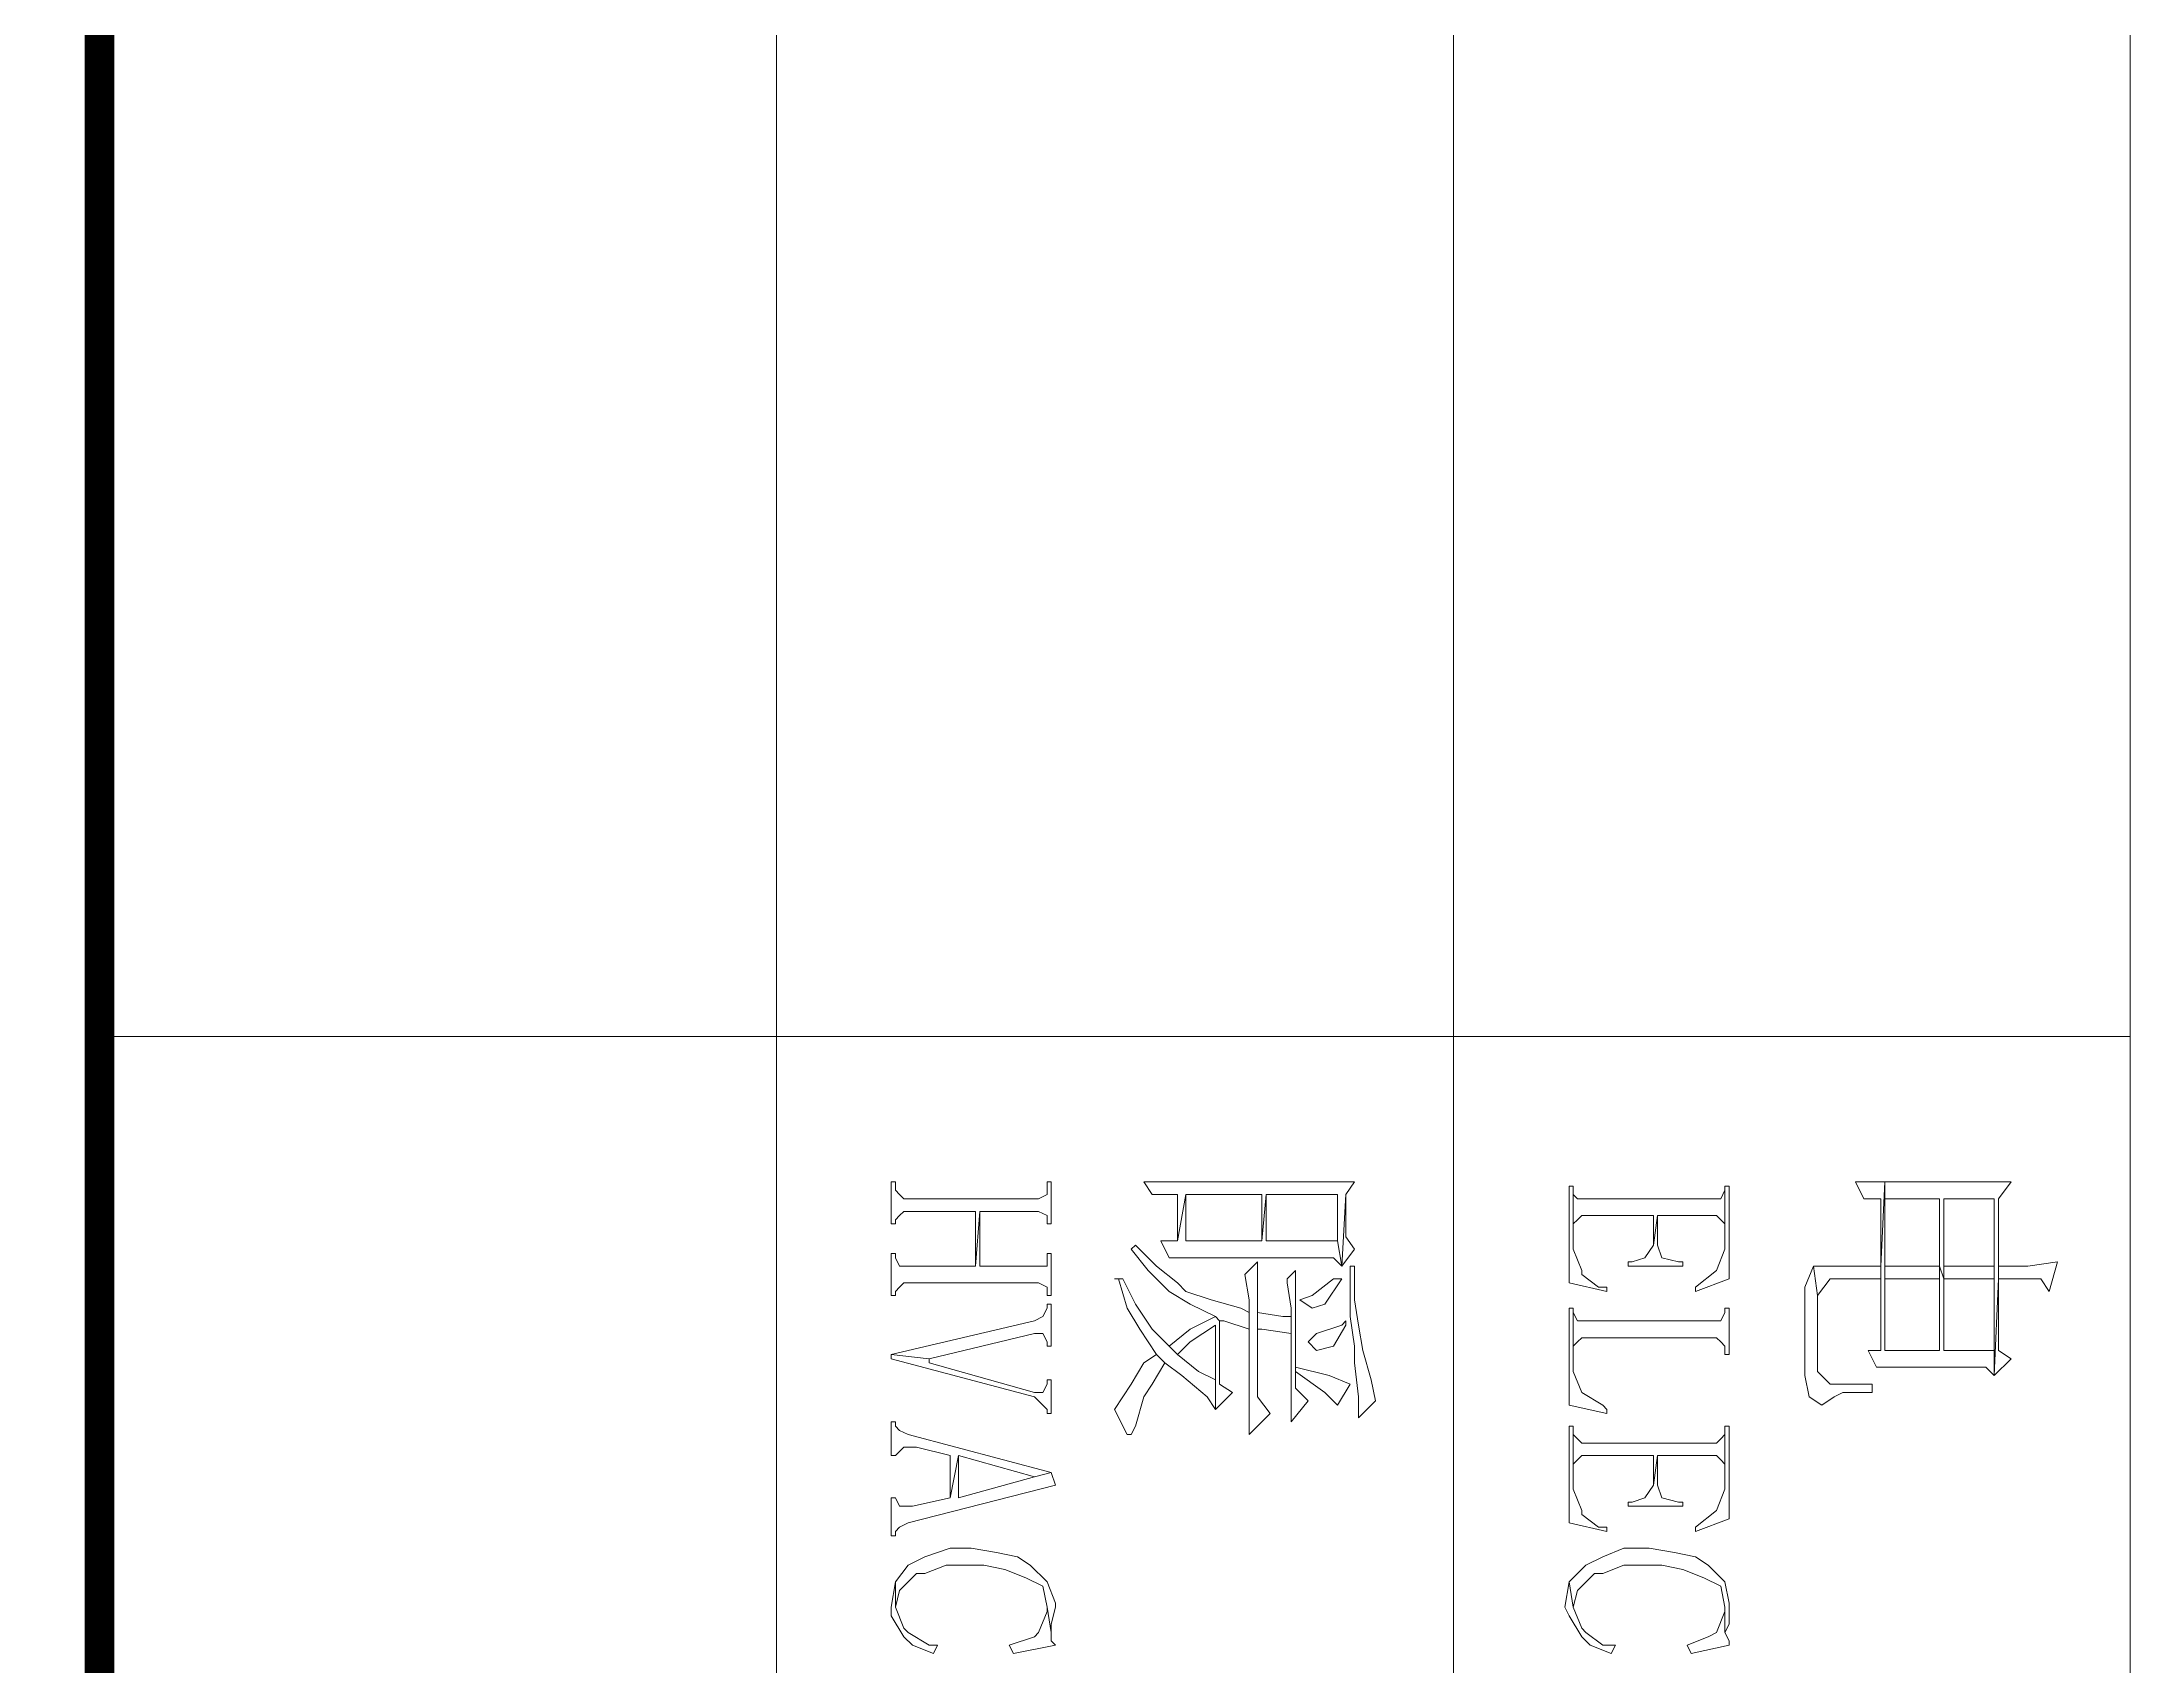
# Model space of a CAD drawing. Header units: millimetres. Extents: x -53295381 to 181933601, y -165 to 204541444.
# Drawn here: x 52235592 to 52247933, y 20965239 to 20974836 of the extents above; entities that cross this region are included whole.
import ezdxf

# ---------------------------------------------------------------- set-up
doc = ezdxf.new("R2010")
doc.units = ezdxf.units.MM
doc.header["$LTSCALE"] = 1000
doc.layers.add('PP-COM', color=7, linetype='Continuous')
doc.layers.add('PUB_TITLE', color=7, linetype='Continuous', lineweight=20)
doc.styles.add('HZ', font='rs.shx', dxfattribs={"width": 0.8, "bigfont": 'hztxt.shx'})
doc.styles.add('宋体', font='')
doc.styles.get('宋体').set_extended_font_data('宋体')
doc.dimstyles.new('1', dxfattribs={"dimtxt": 1.5, "dimasz": 2, "dimexe": 1, "dimexo": 0.2, "dimgap": 0.5, "dimtad": 1, "dimdec": 1, "dimzin": 0, "dimdsep": 46, "dimtxsty": '宋体', "dimcen": 0.2, "dimclrd": 3, "dimclre": 3, "dimclrt": 3, "dimadec": 0, "dimazin": 0, "dimtfac": 1, "dimtdec": 1, "dimtofl": 0, "dimtmove": 2, "dimatfit": 3, "dimfxl": 0, "dimtolj": 1, "dimtzin": 0, "dimarcsym": 0})

# ---------------------------------------------------------------- blocks, each defined once
blk = doc.blocks.new('*D53')
at = {"color": 3, "lineweight": -2}
for start, end in [(39.4482, 48.8965), (341.1035, 350.5518)]:
    blk.add_arc((1344.218, 1910.564), 16.999, start, end, dxfattribs=at)
at = {"color": 3}
for points in [[(1357.728, 1921.631), (1356.961, 1921.099), (1358.94, 1919.064)], [(1360.522, 1907.812), (1361.452, 1907.735), (1361.217, 1910.564)]]:
    blk.add_solid(points, dxfattribs=at)
at = {"layer": 'Defpoints', "color": 0}
for p in [(1395.655, 1940.261), (1360.959, 1913.516), (1344.218, 1910.564), (1344.218, 1910.564), (1403.612, 1910.564)]:
    blk.add_point(p, dxfattribs=at)
at = {"color": 3, "insert": (1362.57, 1915.482), "char_height": 3, "attachment_point": 5, "rotation": 285, "style": 'HZ'}
blk.add_mtext('\\A1;α/3', dxfattribs=at)
blk = doc.blocks.new('*D54')
at = {"color": 3, "lineweight": -2}
blk.add_arc((1344.218, 1910.564), 28.56, 5.6194, 84.3806, dxfattribs=at)
at = {"color": 3}
for points in [[(1346.992, 1938.522), (1347.038, 1939.454), (1344.218, 1939.125)], [(1373.108, 1913.384), (1372.175, 1913.338), (1372.779, 1910.564)]]:
    blk.add_solid(points, dxfattribs=at)
at = {"layer": 'Defpoints', "color": 0}
for p in [(1344.218, 1969.958), (1368.952, 1924.845), (1344.218, 1910.564), (1344.218, 1910.564), (1403.612, 1910.564)]:
    blk.add_point(p, dxfattribs=at)
at = {"color": 3, "insert": (1365.828, 1932.174), "char_height": 3, "attachment_point": 5, "rotation": 315, "style": 'HZ'}
blk.add_mtext('\\A1;α', dxfattribs=at)
blk = doc.blocks.new('*D55')
at = {"color": 3, "lineweight": -2}
for start, end in [(69.4333, 78.8666), (11.1334, 20.5667)]:
    blk.add_arc((1344.218, 1910.564), 17.026, start, end, dxfattribs=at)
at = {"color": 3}
for points in [[(1350.399, 1926.927), (1350, 1926.083), (1352.731, 1925.309)], [(1359.737, 1916.346), (1360.581, 1916.745), (1358.963, 1919.077)]]:
    blk.add_solid(points, dxfattribs=at)
at = {"layer": 'Defpoints', "color": 0}
for p in [(1373.915, 1962.001), (1395.655, 1940.261), (1355.162, 1923.607), (1344.218, 1910.564), (1344.218, 1910.564)]:
    blk.add_point(p, dxfattribs=at)
at = {"color": 3, "insert": (1358.072, 1924.056), "char_height": 3, "attachment_point": 5, "rotation": 314.2422, "style": 'HZ'}
blk.add_mtext('\\A1;α/3', dxfattribs=at)
blk = doc.blocks.new('*D27')
at = {"color": 3, "lineweight": -2}
for start, end in [(99.4333, 108.8666), (41.1334, 50.5667)]:
    blk.add_arc((1344.218, 1910.564), 17.026, start, end, dxfattribs=at)
at = {"color": 3}
for points in [[(1341.389, 1927.825), (1341.466, 1926.895), (1344.218, 1927.59)], [(1354.767, 1923.331), (1355.299, 1924.098), (1352.731, 1925.309)]]:
    blk.add_solid(points, dxfattribs=at)
at = {"layer": 'Defpoints', "color": 0}
for p in [(1344.218, 1969.958), (1373.915, 1962.001), (1350.042, 1926.563), (1344.218, 1910.564), (1344.218, 1910.564)]:
    blk.add_point(p, dxfattribs=at)
at = {"color": 3, "insert": (1349.143, 1928.942), "char_height": 3, "attachment_point": 5, "rotation": 345, "style": 'HZ'}
blk.add_mtext('\\A1;α/3', dxfattribs=at)
blk = doc.blocks.new('6.0f')
at = {"layer": 'PUB_TITLE', "const_width": 35}
blk.add_lwpolyline([(50773305.1, 21041825.1), (50773305.1, 21035825.1)], dxfattribs=at)
at = {"layer": 'PUB_TITLE'}
for points in [[(50773305.1, 21041825.1), (50773305.1, 21035825.1)], [(50774105.1, 21041825.1), (50774105.1, 21035825.1)], [(50774905.1, 21041825.1), (50774905.1, 21035825.1)], [(50775705.1, 21041825.1), (50775705.1, 21035825.1)], [(50775705.1, 21038825.1), (50773305.1, 21038825.1)]]:
    blk.add_lwpolyline(points, dxfattribs=at)
at = {"layer": 'PUB_TITLE', "lineweight": 0}
for points in [[(50774429.9, 21038603.6), (50774429.9, 21038653.3), (50774424.9, 21038653.3), (50774424.9, 21038648.4), (50774424.9, 21038638.4), (50774414.9, 21038633.4), (50774255.7, 21038633.4), (50774250.7, 21038638.4), (50774245.8, 21038643.4), (50774245.8, 21038653.3), (50774240.8, 21038653.3), (50774240.8, 21038603.6), (50774245.8, 21038603.6), (50774245.8, 21038608.5), (50774250.7, 21038613.5), (50774255.7, 21038618.5), (50774340.3, 21038618.5), (50774340.3, 21038553.8), (50774345.3, 21038618.5), (50774414.9, 21038618.5), (50774424.9, 21038613.5), (50774424.9, 21038608.5), (50774424.9, 21038603.6)], [(50774788.2, 21038653.3), (50774763.3, 21038653.3), (50774728.4, 21038653.3), (50774693.6, 21038653.3), (50774663.8, 21038653.3), (50774638.9, 21038653.3), (50774604, 21038653.3), (50774569.2, 21038653.3), (50774539.4, 21038653.3), (50774549.3, 21038638.4), (50774579.2, 21038638.4), (50774579.2, 21038583.7), (50774589.1, 21038638.4), (50774678.7, 21038638.4), (50774678.7, 21038583.7), (50774683.7, 21038638.4), (50774768.3, 21038638.4), (50774768.3, 21038583.7), (50774773.2, 21038553.8), (50774778.2, 21038638.4)], [(50775415.2, 21038653.3), (50775380.3, 21038653.3), (50775390.3, 21038633.4), (50775410.2, 21038633.4), (50775410.2, 21038553.8)], [(50775544.5, 21038424.4), (50775544.5, 21038454.3), (50775484.8, 21038454.3), (50775484.8, 21038538.9), (50775479.8, 21038553.8), (50775479.8, 21038454.3), (50775415.2, 21038454.3), (50775415.2, 21038538.9), (50775415.2, 21038553.8), (50775415.2, 21038633.4), (50775415.2, 21038653.3), (50775410.2, 21038553.8), (50775410.2, 21038454.3), (50775395.3, 21038454.3), (50775405.2, 21038434.4), (50775405.2, 21038434.4), (50775420.1, 21038434.4), (50775450, 21038434.4), (50775489.8, 21038434.4), (50775534.6, 21038434.4)], [(50775564.4, 21038653.3), (50775544.5, 21038653.3), (50775509.7, 21038653.3), (50775474.9, 21038653.3), (50775445, 21038653.3), (50775415.2, 21038653.3), (50775415.2, 21038633.4), (50775479.8, 21038633.4), (50775479.8, 21038553.8), (50775484.8, 21038538.9), (50775484.8, 21038633.4), (50775544.5, 21038633.4), (50775544.5, 21038553.8), (50775544.5, 21038538.9), (50775544.5, 21038454.3), (50775544.5, 21038424.4), (50775549.5, 21038538.9), (50775549.5, 21038633.4)], [(50774773.2, 21038553.8), (50774768.3, 21038583.7), (50774683.7, 21038583.7), (50774683.7, 21038638.4), (50774678.7, 21038583.7), (50774589.1, 21038583.7), (50774589.1, 21038638.4), (50774579.2, 21038583.7), (50774559.3, 21038583.7), (50774569.2, 21038563.8), (50774579.2, 21038563.8), (50774594.1, 21038563.8), (50774619, 21038563.8), (50774658.8, 21038563.8), (50774703.6, 21038563.8), (50774763.3, 21038563.8)], [(50774788.2, 21038573.7), (50774778.2, 21038588.6), (50774778.2, 21038638.4), (50774773.2, 21038553.8)], [(50775086.7, 21038528.9), (50775076.8, 21038528.9), (50775056.9, 21038543.9), (50775056.9, 21038548.8), (50775046.9, 21038573.7), (50775046.9, 21038603.6), (50775046.9, 21038638.4), (50775046.9, 21038648.4), (50775041.9, 21038648.4), (50775041.9, 21038533.9), (50775086.7, 21038523.9)], [(50775226.1, 21038643.4), (50775221.1, 21038633.4), (50775216.1, 21038633.4), (50775056.9, 21038633.4), (50775051.9, 21038633.4), (50775046.9, 21038638.4), (50775046.9, 21038603.6), (50775051.9, 21038608.5), (50775056.9, 21038613.5), (50775141.5, 21038613.5), (50775141.5, 21038578.7), (50775146.4, 21038613.5), (50775216.1, 21038613.5), (50775221.1, 21038608.5), (50775226.1, 21038603.6), (50775226.1, 21038573.7)], [(50775231, 21038538.9), (50775231, 21038648.4), (50775226.1, 21038648.4), (50775226.1, 21038643.4), (50775226.1, 21038573.7), (50775216.1, 21038548.8), (50775216.1, 21038548.8), (50775191.2, 21038528.9), (50775191.2, 21038523.9)], [(50775544.5, 21038538.9), (50775544.5, 21038553.8), (50775484.8, 21038553.8), (50775484.8, 21038633.4), (50775484.8, 21038538.9)], [(50775619.2, 21038558.8), (50775619.2, 21038558.8), (50775584.3, 21038553.8), (50775549.5, 21038553.8), (50775549.5, 21038633.4), (50775549.5, 21038538.9), (50775599.3, 21038538.9), (50775609.2, 21038523.9)], [(50774429.9, 21038519), (50774429.9, 21038568.7), (50774424.9, 21038568.7), (50774424.9, 21038563.8), (50774424.9, 21038553.8), (50774414.9, 21038553.8), (50774345.3, 21038553.8), (50774345.3, 21038618.5), (50774340.3, 21038553.8), (50774255.7, 21038553.8), (50774250.7, 21038553.8), (50774245.8, 21038563.8), (50774245.8, 21038568.7), (50774240.8, 21038568.7), (50774240.8, 21038519), (50774245.8, 21038519), (50774245.8, 21038523.9), (50774250.7, 21038528.9), (50774255.7, 21038533.9), (50774414.9, 21038533.9), (50774424.9, 21038528.9), (50774424.9, 21038523.9), (50774424.9, 21038519)], [(50775176.3, 21038553.8), (50775176.3, 21038558.8), (50775171.3, 21038558.8), (50775151.4, 21038563.8), (50775146.4, 21038578.7), (50775146.4, 21038613.5), (50775141.5, 21038578.7), (50775131.5, 21038563.8), (50775116.6, 21038558.8), (50775111.6, 21038558.8), (50775111.6, 21038553.8)], [(50774663.8, 21038479.2), (50774663.8, 21038499.1), (50774653.8, 21038504), (50774619, 21038514), (50774589.1, 21038523.9), (50774579.2, 21038533.9), (50774554.3, 21038553.8), (50774529.4, 21038578.7), (50774524.4, 21038573.7), (50774524.4, 21038573.7), (50774544.3, 21038548.8), (50774569.2, 21038523.9), (50774594.1, 21038509), (50774623.9, 21038494.1), (50774628.9, 21038489.1), (50774633.9, 21038489.1)], [(50774688.6, 21038379.6), (50774673.7, 21038399.5), (50774673.7, 21038479.2), (50774673.7, 21038499.1), (50774673.7, 21038558.8), (50774658.8, 21038543.9), (50774658.8, 21038543.9), (50774663.8, 21038514), (50774663.8, 21038499.1), (50774663.8, 21038479.2), (50774663.8, 21038354.8)], [(50774813, 21038394.6), (50774808.1, 21038419.4), (50774798.1, 21038454.3), (50774798.1, 21038454.3), (50774793.1, 21038484.1), (50774788.2, 21038514), (50774788.2, 21038553.8), (50774783.2, 21038553.8), (50774783.2, 21038528.9), (50774783.2, 21038494.1), (50774788.2, 21038459.3), (50774788.2, 21038439.4), (50774793.1, 21038399.5), (50774793.1, 21038374.7)], [(50775400.2, 21038404.5), (50775400.2, 21038414.5), (50775375.3, 21038414.5), (50775350.5, 21038414.5), (50775335.5, 21038429.4), (50775335.5, 21038519), (50775330.6, 21038553.8), (50775320.6, 21038528.9), (50775320.6, 21038424.4), (50775325.6, 21038399.5), (50775340.5, 21038389.6), (50775355.4, 21038399.5), (50775365.4, 21038404.5)], [(50775410.2, 21038553.8), (50775345.5, 21038553.8), (50775330.6, 21038553.8), (50775335.5, 21038519), (50775350.5, 21038538.9), (50775410.2, 21038538.9), (50775410.2, 21038454.3)], [(50775479.8, 21038553.8), (50775415.2, 21038553.8), (50775415.2, 21038538.9), (50775479.8, 21038538.9), (50775479.8, 21038454.3)], [(50774623.9, 21038384.6), (50774623.9, 21038419.4), (50774604, 21038429.4), (50774579.2, 21038449.3), (50774569.2, 21038459.3), (50774549.3, 21038479.2), (50774529.4, 21038509), (50774514.5, 21038538.9), (50774504.5, 21038538.9), (50774509.5, 21038538.9), (50774519.4, 21038504), (50774534.4, 21038479.2), (50774554.3, 21038449.3), (50774564.2, 21038439.4), (50774584.1, 21038424.4), (50774614, 21038399.5)], [(50774733.4, 21038394.6), (50774718.5, 21038409.5), (50774718.5, 21038429.4), (50774718.5, 21038434.4), (50774718.5, 21038548.8), (50774708.5, 21038538.9), (50774708.5, 21038533.9), (50774713.5, 21038504), (50774713.5, 21038494.1), (50774713.5, 21038474.2), (50774713.5, 21038369.7)], [(50774773.2, 21038538.9), (50774768.3, 21038538.9), (50774763.3, 21038538.9), (50774738.4, 21038519), (50774723.5, 21038514), (50774738.4, 21038504), (50774753.3, 21038509)], [(50775564.4, 21038444.3), (50775549.5, 21038454.3), (50775549.5, 21038538.9), (50775544.5, 21038424.4)], [(50774429.9, 21038459.3), (50774429.9, 21038509), (50774424.9, 21038509), (50774424.9, 21038504), (50774419.9, 21038494.1), (50774410, 21038489.1), (50774240.8, 21038449.3), (50774285.6, 21038444.3), (50774410, 21038474.2), (50774419.9, 21038474.2), (50774424.9, 21038464.2), (50774424.9, 21038459.3)], [(50775086.7, 21038384.6), (50775081.8, 21038389.6), (50775056.9, 21038404.5), (50775056.9, 21038404.5), (50775046.9, 21038429.4), (50775046.9, 21038459.3), (50775046.9, 21038499.1), (50775046.9, 21038504), (50775041.9, 21038504), (50775041.9, 21038389.6), (50775086.7, 21038379.6)], [(50775231, 21038449.3), (50775231, 21038504), (50775226.1, 21038504), (50775226.1, 21038499.1), (50775221.1, 21038489.1), (50775216.1, 21038489.1), (50775056.9, 21038489.1), (50775051.9, 21038489.1), (50775046.9, 21038499.1), (50775046.9, 21038459.3), (50775051.9, 21038464.2), (50775056.9, 21038469.2), (50775216.1, 21038469.2), (50775221.1, 21038464.2), (50775226.1, 21038459.3), (50775226.1, 21038449.3)], [(50774643.9, 21038404.5), (50774628.9, 21038414.5), (50774628.9, 21038489.1), (50774623.9, 21038494.1), (50774594.1, 21038479.2), (50774569.2, 21038459.3), (50774579.2, 21038449.3), (50774594.1, 21038464.2), (50774623.9, 21038484.1), (50774623.9, 21038419.4), (50774623.9, 21038384.6)], [(50774713.5, 21038474.2), (50774713.5, 21038494.1), (50774703.6, 21038494.1), (50774673.7, 21038499.1), (50774673.7, 21038479.2), (50774678.7, 21038479.2)], [(50774778.2, 21038484.1), (50774778.2, 21038489.1), (50774773.2, 21038484.1), (50774743.4, 21038474.2), (50774733.4, 21038464.2), (50774743.4, 21038454.3), (50774763.3, 21038459.3)], [(50774429.9, 21038379.6), (50774429.9, 21038419.4), (50774424.9, 21038419.4), (50774424.9, 21038414.5), (50774419.9, 21038404.5), (50774410, 21038404.5), (50774285.6, 21038439.4), (50774285.6, 21038444.3), (50774240.8, 21038449.3), (50774240.8, 21038444.3), (50774410, 21038399.5), (50774419.9, 21038389.6), (50774424.9, 21038384.6), (50774424.9, 21038379.6)], [(50774564.2, 21038439.4), (50774554.3, 21038449.3), (50774539.4, 21038439.4), (50774524.4, 21038414.5), (50774504.5, 21038384.6), (50774519.4, 21038354.8), (50774524.4, 21038354.8), (50774529.4, 21038364.7), (50774539.4, 21038399.5), (50774549.3, 21038414.5)], [(50774783.2, 21038414.5), (50774758.3, 21038424.4), (50774718.5, 21038434.4), (50774718.5, 21038429.4), (50774753.3, 21038404.5), (50774768.3, 21038389.6)], [(50774429.9, 21038310), (50774260.7, 21038354.8), (50774250.7, 21038359.7), (50774245.8, 21038364.7), (50774245.8, 21038369.7), (50774240.8, 21038369.7), (50774240.8, 21038329.9), (50774245.8, 21038329.9), (50774245.8, 21038329.9), (50774255.7, 21038339.8), (50774270.6, 21038339.8), (50774310.4, 21038329.9), (50774310.4, 21038280.1), (50774320.4, 21038329.9), (50774410, 21038305), (50774410, 21038305)], [(50775086.7, 21038245.3), (50775076.8, 21038245.3), (50775056.9, 21038260.2), (50775056.9, 21038265.2), (50775046.9, 21038290.1), (50775046.9, 21038319.9), (50775046.9, 21038354.8), (50775046.9, 21038364.7), (50775041.9, 21038364.7), (50775041.9, 21038250.3), (50775086.7, 21038240.3)], [(50775231, 21038255.2), (50775231, 21038364.7), (50775226.1, 21038364.7), (50775226.1, 21038354.8), (50775226.1, 21038290.1), (50775216.1, 21038265.2), (50775216.1, 21038265.2), (50775191.2, 21038245.3), (50775191.2, 21038240.3)], [(50775226.1, 21038354.8), (50775221.1, 21038349.8), (50775216.1, 21038344.8), (50775056.9, 21038344.8), (50775051.9, 21038349.8), (50775046.9, 21038354.8), (50775046.9, 21038319.9), (50775051.9, 21038324.9), (50775056.9, 21038329.9), (50775141.5, 21038329.9), (50775141.5, 21038295), (50775146.4, 21038329.9), (50775216.1, 21038329.9), (50775221.1, 21038324.9), (50775226.1, 21038319.9), (50775226.1, 21038290.1)], [(50774434.9, 21038295), (50774429.9, 21038310), (50774410, 21038305), (50774320.4, 21038280.1), (50774320.4, 21038329.9), (50774310.4, 21038280.1), (50774265.7, 21038270.2), (50774250.7, 21038270.2), (50774245.8, 21038280.1), (50774245.8, 21038280.1), (50774240.8, 21038280.1), (50774240.8, 21038235.3), (50774245.8, 21038235.3), (50774245.8, 21038240.3), (50774250.7, 21038245.3), (50774260.7, 21038250.3)], [(50775176.3, 21038270.2), (50775176.3, 21038275.1), (50775171.3, 21038275.1), (50775151.4, 21038280.1), (50775146.4, 21038295), (50775146.4, 21038329.9), (50775141.5, 21038295), (50775131.5, 21038280.1), (50775116.6, 21038275.1), (50775111.6, 21038275.1), (50775111.6, 21038270.2)], [(50774434.9, 21038150.7), (50774434.9, 21038155.7), (50774424.9, 21038180.6), (50774405, 21038200.5), (50774390.1, 21038210.5), (50774365.2, 21038215.4), (50774335.3, 21038220.4), (50774310.4, 21038220.4), (50774280.6, 21038210.5), (50774260.7, 21038200.5), (50774260.7, 21038200.5), (50774245.8, 21038180.6), (50774245.8, 21038150.7), (50774250.7, 21038170.6), (50774270.6, 21038190.5), (50774280.6, 21038190.5), (50774305.5, 21038200.5), (50774335.3, 21038200.5), (50774350.3, 21038200.5), (50774375.1, 21038195.5), (50774400, 21038185.6), (50774419.9, 21038175.6), (50774424.9, 21038150.7), (50774429.9, 21038120.9), (50774429.9, 21038130.8)], [(50775231, 21038150.7), (50775231, 21038155.7), (50775226.1, 21038180.6), (50775206.2, 21038200.5), (50775191.2, 21038210.5), (50775166.3, 21038215.4), (50775136.5, 21038220.4), (50775106.6, 21038220.4), (50775081.8, 21038210.5), (50775061.8, 21038200.5), (50775061.8, 21038200.5), (50775041.9, 21038180.6), (50775046.9, 21038150.7), (50775051.9, 21038170.6), (50775071.8, 21038190.5), (50775081.8, 21038190.5), (50775106.6, 21038200.5), (50775136.5, 21038200.5), (50775151.4, 21038200.5), (50775176.3, 21038195.5), (50775201.2, 21038185.6), (50775221.1, 21038175.6), (50775226.1, 21038150.7), (50775226.1, 21038120.9), (50775231, 21038130.8)], [(50774295.5, 21038106), (50774285.6, 21038106), (50774260.7, 21038120.9), (50774255.7, 21038125.9), (50774245.8, 21038150.7), (50774245.8, 21038180.6), (50774240.8, 21038150.7), (50774240.8, 21038140.8), (50774255.7, 21038115.9), (50774265.7, 21038106), (50774290.5, 21038096)], [(50775096.7, 21038106), (50775081.8, 21038106), (50775061.8, 21038120.9), (50775056.9, 21038125.9), (50775046.9, 21038150.7), (50775041.9, 21038180.6), (50775037, 21038150.7), (50775041.9, 21038140.8), (50775056.9, 21038115.9), (50775066.8, 21038106), (50775091.7, 21038096)], [(50774434.9, 21038106), (50774429.9, 21038110.9), (50774429.9, 21038120.9), (50774424.9, 21038150.7), (50774424.9, 21038145.8), (50774414.9, 21038120.9), (50774410, 21038115.9), (50774380.1, 21038106), (50774385.1, 21038096)], [(50775231, 21038106), (50775231, 21038110.9), (50775226.1, 21038120.9), (50775226.1, 21038150.7), (50775226.1, 21038145.8), (50775216.1, 21038120.9), (50775206.2, 21038115.9), (50775181.3, 21038106), (50775186.3, 21038096)]]:
    blk.add_lwpolyline(points, close=True, dxfattribs=at)
blk = doc.blocks.new('伸缩缝')
for base, line1, line2, text, picture, middle in [((1350.042, 1926.563), ((1344.218, 1910.564), (1373.915, 1962.001)), ((1344.218, 1910.564), (1344.218, 1969.958)), 'α/3', '*D27', (1349.143, 1928.942)), ((1368.952, 1924.845), ((1344.218, 1910.564), (1403.612, 1910.564)), ((1344.218, 1910.564), (1344.218, 1969.958)), 'α', '*D54', (1365.828, 1932.174)), ((1355.162, 1923.607), ((1344.218, 1910.564), (1395.655, 1940.261)), ((1344.218, 1910.564), (1373.915, 1962.001)), 'α/3', '*D55', (1358.072, 1924.056)), ((1360.959, 1913.516), ((1344.218, 1910.564), (1403.612, 1910.564)), ((1344.218, 1910.564), (1395.655, 1940.261)), 'α/3', '*D53', (1362.57, 1915.482))]:
    dim = blk.add_angular_dim_2l(base=base, line1=line1, line2=line2, text=text, dimstyle='1', override={"dimexe": 4, "dimexo": 4, "dimtxsty": 'HZ', "dimdle": 4, "dimadec": 1})
    dim.commit()
    dim.dimension.update_dxf_attribs({"geometry": picture, "text_midpoint": middle, "dimtype": 130})

msp = doc.modelspace()

# ---------------------------------------------------------------- block references
at = {"xscale": 5, "yscale": 5, "zscale": 5}
msp.add_blockref('6.0f', (-201630592.176, -84225166.409), dxfattribs=at)
at = {"layer": 'PP-COM', "xscale": 321.4285737276077, "yscale": 321.4285712242126, "zscale": 321.4285714284524}
msp.add_blockref('伸缩缝', (51796714.498, 20476148.395), dxfattribs=at)

doc.saveas('drawing.dxf')
